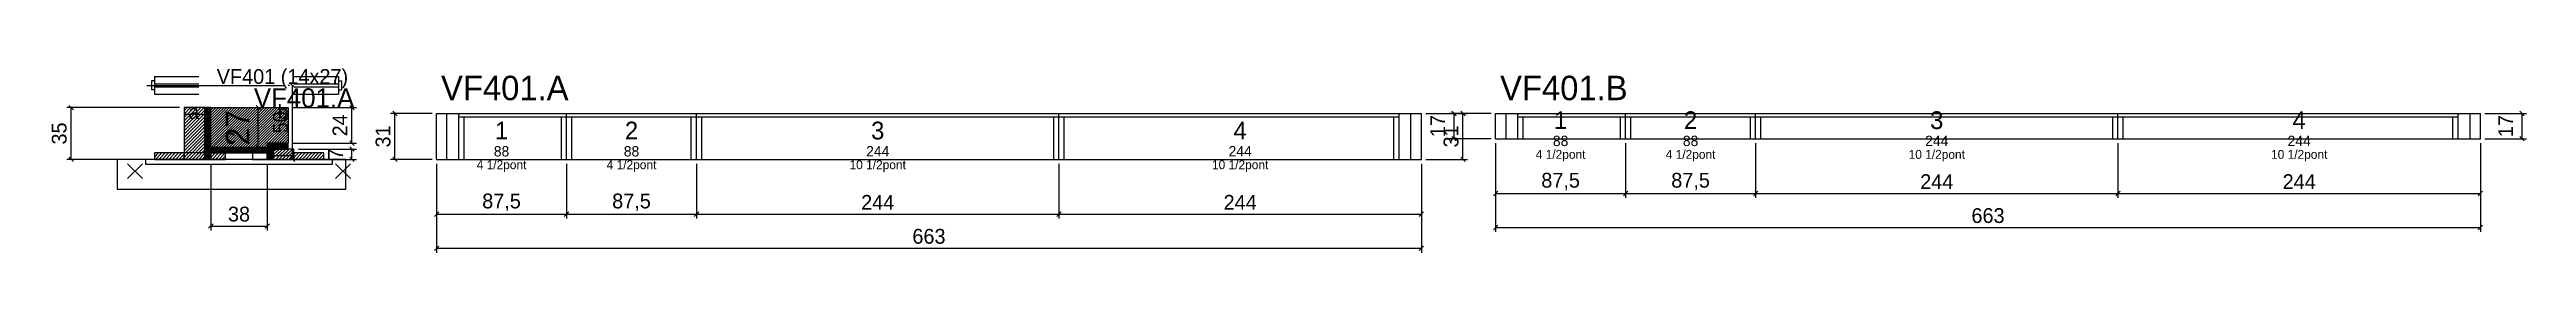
# Model space of a CAD drawing. Extents: x -69 to 1599, y -94 to 31.
import ezdxf
from ezdxf.enums import TextEntityAlignment as Align

# ---------------------------------------------------------------- set-up
doc = ezdxf.new("R2010")
doc.units = 0
for name, color, linetype in [('5', 5, 'Continuous'), ('barrote', 126, 'Continuous'), ('CONCRETO', 251, 'Continuous'), ('COTA', 241, 'Continuous'), ('Cota Seção (2x)', 241, 'Continuous'), ('detalhes', 7, 'Continuous'), ('Hachura', 251, 'Continuous'), ('Madeira', 126, 'Continuous'), ('NOMENCLATURA', 7, 'Continuous'), ('Painéis', 200, 'Continuous'), ('presilha', 224, 'Continuous'), ('SARR_2.2x7', 40, 'Continuous'), ('SARR_3.5x7', 81, 'Continuous'), ('SCO-___-LAJ', 224, 'Continuous'), ('TENSOR', 224, 'Continuous'), ('texto', 7, 'Continuous'), ('Texto Seção', 7, 'Continuous')]:
    doc.layers.add(name, color=color, linetype=linetype)
doc.dimstyles.new('PAINEL', dxfattribs={"dimtxt": 10, "dimasz": 3, "dimexe": 3, "dimexo": 3, "dimgap": 3, "dimtad": 1, "dimblk": 'OBLIQUE', "dimblk1": 'OBLIQUE', "dimcen": 2.5, "dimclrd": 4, "dimclre": 4, "dimclrt": 240, "dimazin": 3, "dimtfac": 1, "dimtmove": 0, "dimatfit": 3})
doc.dimstyles.new('SECAO2X', dxfattribs={"dimtxt": 16, "dimasz": 3, "dimexe": 3, "dimexo": 3, "dimgap": 3, "dimtad": 1, "dimblk": 'OBLIQUE', "dimblk1": 'OBLIQUE', "dimcen": 2.5, "dimclrd": 4, "dimclre": 4, "dimclrt": 240, "dimazin": 3, "dimtfac": 1, "dimtmove": 0, "dimatfit": 3})

# ---------------------------------------------------------------- blocks, each defined once
blk = doc.blocks.new('_OBLIQUE')
at = {"color": 0, "linetype": 'BYBLOCK'}
blk.add_line((-0.5, -0.5), (0.5, 0.5), dxfattribs=at)

msp = doc.modelspace()

# ---------------------------------------------------------------- hatches: boundary and pattern name
at = {"layer": 'COTA'}
h = msp.add_hatch(dxfattribs=at)
h.set_pattern_fill('ANSI31', scale=0.4)
h.paths.add_polyline_path([(40, -23), (40, 4), (92, 4), (92, -20), (78, -20), (78, -23)])
at = {"layer": 'Hachura'}
h = msp.add_hatch(dxfattribs=at)
h.set_pattern_fill('ANSI31', scale=0.5)
h.paths.add_polyline_path([(22, -31), (36, -31), (36, 4), (22, 4)])
h = msp.add_hatch(dxfattribs=at)
h.set_pattern_fill('ANSI31', scale=0.5)
h.paths.add_polyline_path([(22, -0.4), (36, -0.4), (36, 4), (22, 4)])
h = msp.add_hatch(dxfattribs=at)
h.set_pattern_fill('SOLID')
h.paths.add_polyline_path([(36, -31), (40, -31), (40, 4), (36, 4)])
h = msp.add_hatch(dxfattribs=at)
h.set_pattern_fill('ANSI31', scale=0.5)
h.paths.add_polyline_path([(2, -31), (22, -31), (22, -26.6), (2, -26.6)])
h = msp.add_hatch(dxfattribs=at)
h.set_pattern_fill('SOLID')
h.paths.add_polyline_path([(40, -26.6), (78, -26.6), (78, -23), (40, -23)])
h = msp.add_hatch(dxfattribs=at)
h.set_pattern_fill('ANSI31', scale=0.5)
h.paths.add_polyline_path([(40, -31), (50, -31), (50, -26.6), (40, -26.6)])
h = msp.add_hatch(dxfattribs=at)
h.set_pattern_fill('SOLID')
h.paths.add_polyline_path([(78, -24), (92, -24), (92, -20), (78, -20)])
h = msp.add_hatch(dxfattribs=at)
h.set_pattern_fill('SOLID')
h.paths.add_polyline_path([(78, -31), (82, -31), (82, -24), (78, -24)])
h = msp.add_hatch(dxfattribs=at)
h.set_pattern_fill('ANSI31', scale=0.5)
h.paths.add_polyline_path([(82, -31), (96, -31), (96, -24), (82, -24)])
h = msp.add_hatch(dxfattribs=at)
h.set_pattern_fill('ANSI31', scale=0.5)
h.paths.add_polyline_path([(82, -28.4), (96, -28.4), (96, -24), (82, -24)])
h = msp.add_hatch(dxfattribs=at)
h.set_pattern_fill('ANSI31', scale=0.5)
h.paths.add_polyline_path([(96, -31), (116, -31), (116, -26.6), (96, -26.6)])

# ---------------------------------------------------------------- linework, layer by layer
for p, q in [((0, 22), (0, 16)), ((2, 22), (0, 22)), ((2, 25), (32, 25)), ((2, 25), (2, 13)), ((2, 20), (32, 20)), ((2, 18), (32, 18)), ((96, 25), (126, 25)), ((96, 20), (126, 20)), ((96, 18), (126, 18)), ((126, 25), (126, 13)), ((126, 22), (128, 22)), ((128, 22), (128, 16)), ((2, 16), (0, 16)), ((2, 13), (32, 13)), ((96, 13), (126, 13)), ((126, 16), (128, 16))]:
    msp.add_line(p, q)
at = {"layer": 'barrote'}
msp.add_lwpolyline([(-23, -51), (131, -51), (131, -31), (-23, -31)], close=True, dxfattribs=at)
at = {"layer": 'CONCRETO'}
msp.add_lwpolyline([(40, -23), (40, 4), (92, 4), (92, -20), (78, -20), (78, -23)], close=True, dxfattribs=at)
at = {"layer": 'Madeira'}
for points in [[(22, -31), (36, -31), (36, 4), (22, 4)], [(22, -0.4), (36, -0.4), (36, 4), (22, 4)], [(2, -31), (22, -31), (22, -26.6), (2, -26.6)], [(22, -31), (36, -31), (36, -26.6), (22, -26.6)], [(40, -31), (50, -31), (50, -26.6), (40, -26.6)], [(68, -31), (78, -31), (78, -26.6), (68, -26.6)], [(82, -31), (96, -31), (96, -24), (82, -24)], [(82, -28.4), (96, -28.4), (96, -24), (82, -24)], [(96, -31), (116, -31), (116, -26.6), (96, -26.6)]]:
    msp.add_lwpolyline(points, close=True, dxfattribs=at)
at = {"layer": 'Painéis'}
for p, q in [((192, 0), (279.5, 0)), ((192, -31), (192, 0)), ((279.5, -31), (279.5, 0)), ((279.5, -31), (279.5, 0)), ((279.5, 0), (367, 0)), ((279.5, -31), (279.5, 0)), ((367, -31), (367, 0)), ((367, -31), (367, 0)), ((367, 0), (611, 0)), ((367, -31), (367, 0)), ((611, -31), (611, 0)), ((611, -31), (611, 0)), ((611, 0), (855, 0)), ((611, -31), (611, 0)), ((855, -31), (855, 0)), ((905, 0), (992.5, 0)), ((905, -17), (905, 0)), ((992.5, -17), (992.5, 0)), ((992.5, -17), (992.5, 0)), ((992.5, 0), (1080, 0)), ((992.5, -17), (992.5, 0)), ((1080, -17), (1080, 0)), ((1080, -17), (1080, 0)), ((1080, 0), (1324, 0)), ((1080, -17), (1080, 0)), ((1324, -17), (1324, 0)), ((1324, -17), (1324, 0)), ((1324, 0), (1568, 0)), ((1324, -17), (1324, 0)), ((1568, -17), (1568, 0)), ((192, -31), (279.5, -31)), ((279.5, -31), (367, -31)), ((367, -31), (611, -31)), ((611, -31), (855, -31)), ((905, -17), (992.5, -17)), ((992.5, -17), (1080, -17)), ((1080, -17), (1324, -17)), ((1324, -17), (1568, -17))]:
    msp.add_line(p, q, dxfattribs=at)
for points in [[(36, -31), (40, -31), (40, 4), (36, 4)], [(40, -26.6), (78, -26.6), (78, -23), (40, -23)], [(78, -24), (92, -24), (92, -20), (78, -20)], [(78, -31), (82, -31), (82, -24), (78, -24)]]:
    msp.add_lwpolyline(points, close=True, dxfattribs=at)
at = {"layer": 'presilha'}
for p, q in [((-16, -44), (-6, -34)), ((-16, -34), (-6, -44)), ((124, -44), (134, -34)), ((124, -34), (134, -44))]:
    msp.add_line(p, q, dxfattribs=at)
at = {"layer": 'SARR_2.2x7'}
for p, q in [((199, -31), (199, 0)), ((848, -31), (848, 0)), ((912, -17), (912, 0)), ((1561, -17), (1561, 0)), ((207, -2.2), (279.5, -2.2)), ((279.5, -2.2), (367, -2.2)), ((367, -2.2), (611, -2.2)), ((611, -2.2), (840, -2.2)), ((920, -2.2), (992.5, -2.2)), ((992.5, -2.2), (1080, -2.2)), ((1080, -2.2), (1324, -2.2)), ((1324, -2.2), (1553, -2.2))]:
    msp.add_line(p, q, dxfattribs=at)
at = {"layer": 'SARR_3.5x7'}
for p, q in [((207, -31), (207, 0)), ((279.5, -31), (279.5, 0)), ((279.5, -31), (279.5, 0)), ((367, -31), (367, 0)), ((367, -31), (367, 0)), ((611, -31), (611, 0)), ((611, -31), (611, 0)), ((840, -31), (840, 0)), ((920, -17), (920, 0)), ((992.5, -17), (992.5, 0)), ((992.5, -17), (992.5, 0)), ((1080, -17), (1080, 0)), ((1080, -17), (1080, 0)), ((1324, -17), (1324, 0)), ((1324, -17), (1324, 0)), ((1553, -17), (1553, 0)), ((210.5, -31), (210.5, -2.2)), ((276, -31), (276, -2.2)), ((283, -31), (283, -2.2)), ((363.5, -31), (363.5, -2.2)), ((370.5, -31), (370.5, -2.2)), ((607.5, -31), (607.5, -2.2)), ((614.5, -31), (614.5, -2.2)), ((836.5, -31), (836.5, -2.2)), ((923.5, -17), (923.5, -2.2)), ((989, -17), (989, -2.2)), ((996, -17), (996, -2.2)), ((1076.5, -17), (1076.5, -2.2)), ((1083.5, -17), (1083.5, -2.2)), ((1320.5, -17), (1320.5, -2.2)), ((1327.5, -17), (1327.5, -2.2)), ((1549.5, -17), (1549.5, -2.2)), ((207, -31), (210.5, -31)), ((276, -31), (279.5, -31)), ((279.5, -31), (283, -31)), ((363.5, -31), (367, -31)), ((367, -31), (370.5, -31)), ((607.5, -31), (611, -31)), ((611, -31), (614.5, -31)), ((836.5, -31), (840, -31)), ((920, -17), (923.5, -17)), ((989, -17), (992.5, -17)), ((992.5, -17), (996, -17)), ((1076.5, -17), (1080, -17)), ((1080, -17), (1083.5, -17)), ((1320.5, -17), (1324, -17)), ((1324, -17), (1327.5, -17)), ((1549.5, -17), (1553, -17))]:
    msp.add_line(p, q, dxfattribs=at)
at = {"layer": 'SCO-___-LAJ'}
msp.add_lwpolyline([(-4, -34.2), (122, -34.2), (122, -31), (-4, -31)], close=True, dxfattribs=at)
at = {"layer": 'TENSOR'}
msp.add_line((-3, 19), (90, 19), dxfattribs=at)

# ---------------------------------------------------------------- texts
at = {"layer": '5'}
for s, height, p in [('1', 12, (948.75, -4.5)), ('2', 12, (1036.25, -4.5)), ('3', 12, (1202, -4.5)), ('4', 12, (1446, -4.5)), ('1', 12, (235.75, -11.5)), ('2', 12, (323.25, -11.5)), ('3', 12, (489, -11.5)), ('4', 12, (733, -11.5)), ('88', 7, (948.75, -18.5)), ('88', 7, (1036.25, -18.5)), ('244', 7, (1202, -18.5)), ('244', 7, (1446, -18.5)), ('88', 7, (235.75, -25.5)), ('88', 7, (323.25, -25.5)), ('244', 7, (489, -25.5)), ('244', 7, (733, -25.5))]:
    msp.add_text(s, height=height, dxfattribs=at).set_placement(p, align=Align.MIDDLE_CENTER)
at = {"layer": 'detalhes'}
for s, p in [('a', (25, -3.7)), ('b', (85, -3.7)), ('c', (50, -20.5))]:
    msp.add_text(s, height=9.6, dxfattribs=at).set_placement(p)
at = {"layer": 'NOMENCLATURA'}
for s, p in [('VF401.A', (195, 9)), ('VF401.B', (908, 9))]:
    msp.add_text(s, height=16.5, dxfattribs=at).set_placement(p)
at = {"layer": 'texto', "char_height": 6, "attachment_point": 5}
for s, insert in [('4 1/2pont', (235.75, -35.5)), ('4 1/2pont', (323.25, -35.5)), ('10 1/2pont', (489, -35.5)), ('10 1/2pont', (733, -35.5)), ('4 1/2pont', (948.75, -28.5)), ('4 1/2pont', (1036.25, -28.5)), ('10 1/2pont', (1202, -28.5)), ('10 1/2pont', (1446, -28.5))]:
    msp.add_mtext(s, dxfattribs=dict(at, insert=insert))
at = {"layer": 'Texto Seção'}
for s, height, p in [('VF401 (14x27)', 10, (44, 20)), ('VF401.A', 13, (69, 4))]:
    msp.add_text(s, height=height, dxfattribs=at).set_placement(p)

# ---------------------------------------------------------------- dimensions: what is measured, and where the dimension line sits
at = {"layer": 'COTA'}
for base, p1, p2 in [((95, -31), (96, -31), (96, 19)), ((-54, -31), (2, -31), (22, 4)), ((135, -20), (92, -20), (92, 4)), ((164, -31), (192, -31), (192, 0)), ((883, -31), (855, -31), (855, 0)), ((877, -17), (905, -17), (905, 0)), ((1596, -17), (1568, -17), (1568, 0)), ((135, -31), (96, -31), (96, -24))]:
    msp.add_linear_dim(base=base, p1=p1, p2=p2, angle=90, dimstyle='PAINEL', dxfattribs=at).render()
for base, p1, p2 in [((40, -76), (40, -31), (78, -31)), ((192, -68), (192, -31), (279.5, -31)), ((192, -91), (192, -31), (855, -31)), ((279.5, -68), (279.5, -31), (367, -31)), ((367, -68), (367, -31), (611, -31)), ((611, -68), (611, -31), (855, -31)), ((905, -54), (905, -17), (992.5, -17)), ((905, -77), (905, -17), (1568, -17)), ((992.5, -54), (992.5, -17), (1080, -17)), ((1080, -54), (1080, -17), (1324, -17)), ((1324, -54), (1324, -17), (1568, -17))]:
    msp.add_linear_dim(base=base, p1=p1, p2=p2, dimstyle='PAINEL', dxfattribs=at).render()
at = {"layer": 'Cota Seção (2x)'}
msp.add_linear_dim(base=(72, -23), p1=(40, -23), p2=(40, 4), angle=90, dimstyle='SECAO2X', dxfattribs=at).render()

doc.saveas('drawing.dxf')
